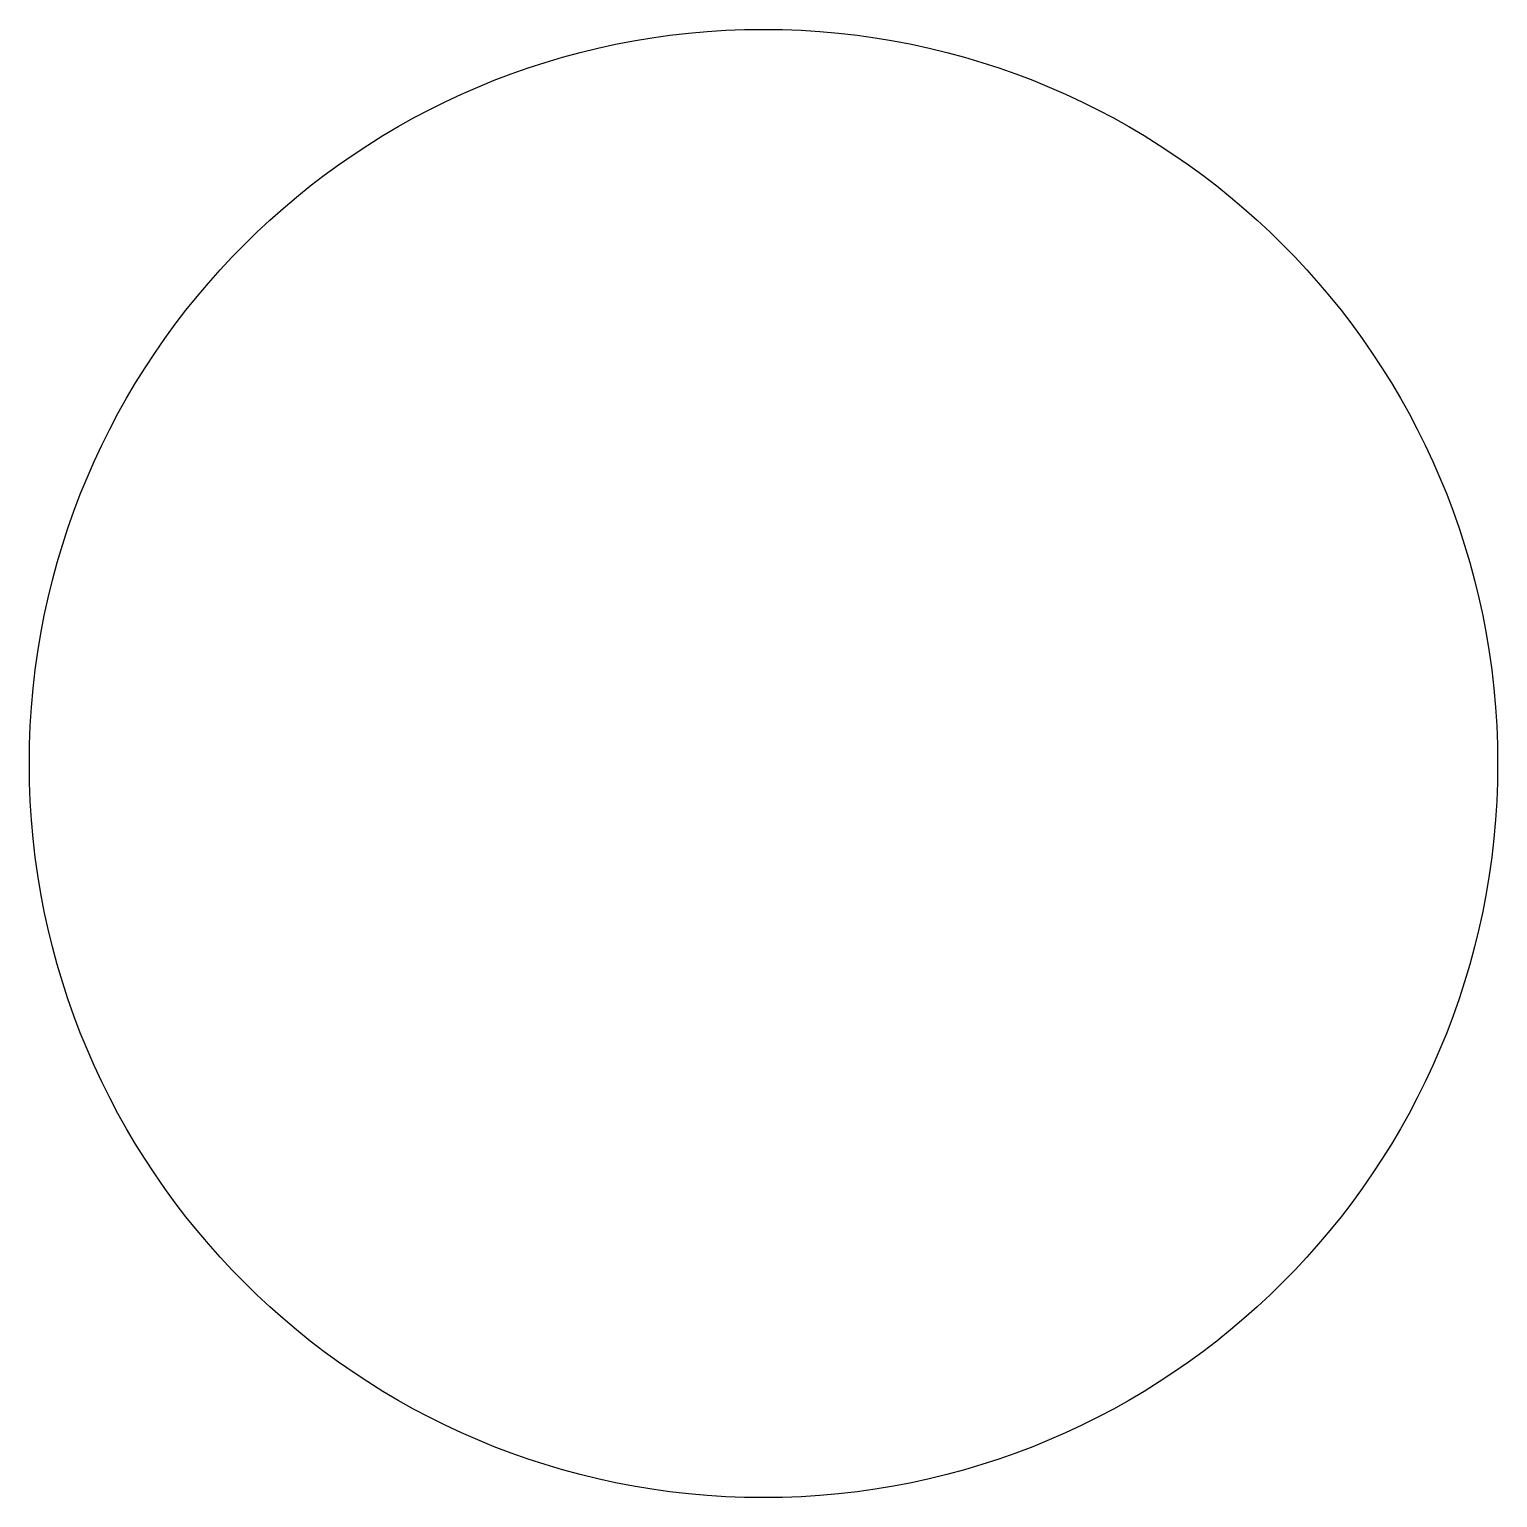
# Model space of a CAD drawing. Extents: x -43 to 43, y -43 to 43.
import ezdxf

# ---------------------------------------------------------------- set-up
doc = ezdxf.new("R2010")
doc.units = 0
doc.layers.add('Shape2DView', color=7, linetype='CONTINUOUS')

msp = doc.modelspace()

# ---------------------------------------------------------------- linework, layer by layer
at = {"layer": 'Shape2DView'}
msp.add_circle((0, 0), 43, dxfattribs=at)

doc.saveas('drawing.dxf')
